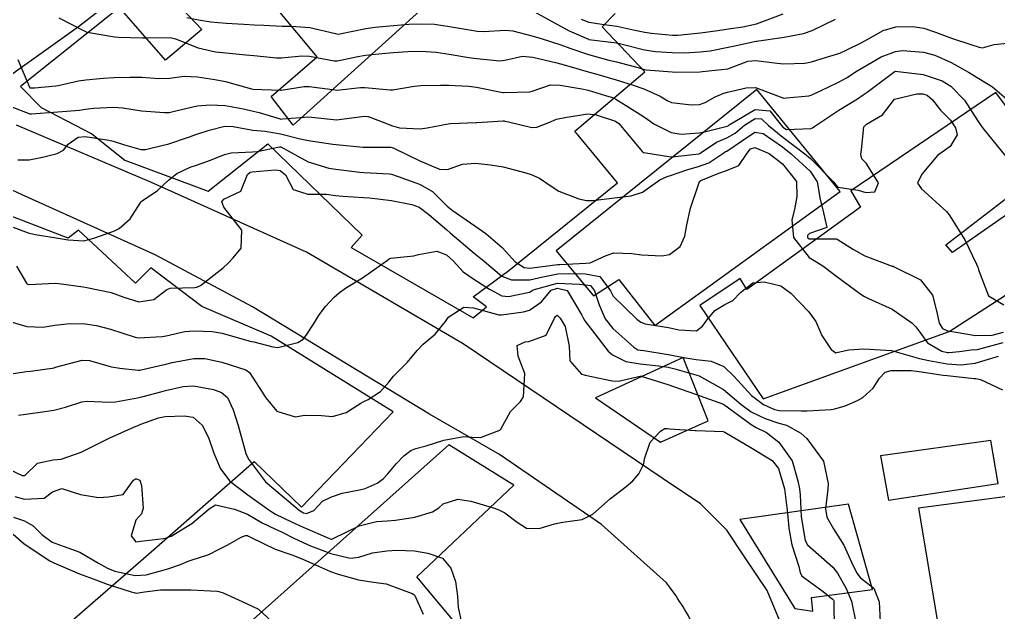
# Model space of a CAD drawing. Header units: metres. Extents: x 318500 to 325275, y 7408834 to 7428799.
# Drawn here: x 322984.7 to 323054.9, y 7421055.6 to 7421098.1 of the extents above; entities that cross this region are included whole.
import ezdxf

# ---------------------------------------------------------------- set-up
doc = ezdxf.new("R2010")
doc.units = ezdxf.units.M
doc.header["$MEASUREMENT"] = 0
for name, color, linetype in [('Curvas de Nivel 1m', 11, 'Continuous'), ('Curvas de Nivel 5m', 15, 'Continuous'), ('Edificações', 30, 'Continuous'), ('Vias Primárias', 230, 'Continuous')]:
    doc.layers.add(name, color=color, linetype=linetype)

msp = doc.modelspace()

# ---------------------------------------------------------------- linework, layer by layer
at = {"layer": 'Curvas de Nivel 1m', "flags": 128}
for points, elevation in [([(323021.604, 7421098.654), (323023.499, 7421097.615), (323024.088, 7421097.313), (323025.463, 7421096.7), (323025.49, 7421096.687), (323027.486, 7421096.433), (323027.777, 7421096.376), (323029.48, 7421095.952), (323030.282, 7421095.834), (323031.477, 7421095.741), (323032.355, 7421095.729), (323033.478, 7421095.805), (323034.18, 7421095.882), (323035.483, 7421096.13), (323035.838, 7421096.212), (323037.381, 7421096.542), (323037.49, 7421096.567), (323037.522, 7421096.572), (323039.493, 7421096.851), (323040.889, 7421097.103), (323041.498, 7421097.32), (323043.186, 7421098.144)], 753), ([(323024.936, 7421098.14), (323025.502, 7421097.934), (323026.581, 7421097.764), (323027.5, 7421097.63), (323028.795, 7421097.359), (323029.496, 7421097.217), (323029.994, 7421097.141), (323031.494, 7421096.991), (323031.878, 7421096.999), (323033.496, 7421097.168), (323034.739, 7421097.336), (323035.499, 7421097.442), (323036.528, 7421097.582), (323037.503, 7421097.812), (323039.422, 7421098.511)], 752), ([(322996.671, 7421098.252), (322997.5, 7421098.085), (322998.386, 7421097.944), (322999.498, 7421097.865), (323000.755, 7421097.77), (323001.497, 7421097.732), (323002.192, 7421097.705), (323003.497, 7421097.644), (323004.154, 7421097.638), (323005.496, 7421097.548), (323007.322, 7421097.111), (323007.491, 7421097.072), (323007.635, 7421097.081), (323009.496, 7421097.476), (323010.165, 7421097.568), (323011.498, 7421097.683), (323012.597, 7421097.771), (323013.5, 7421097.811), (323014.428, 7421097.774), (323015.498, 7421097.624), (323016.941, 7421097.37), (323017.495, 7421097.274), (323017.937, 7421097.246), (323019.496, 7421097.341), (323020.036, 7421097.313), (323021.492, 7421096.932), (323022.073, 7421096.744), (323023.483, 7421096.293), (323024.127, 7421096.073), (323025.474, 7421095.613), (323026.933, 7421095.213), (323027.466, 7421095.09), (323029.108, 7421094.654), (323029.458, 7421094.545), (323029.595, 7421094.511), (323031.456, 7421094.36), (323031.724, 7421094.347), (323033.457, 7421094.377), (323033.653, 7421094.392), (323035.46, 7421094.57), (323036.895, 7421095.122), (323037.47, 7421095.183), (323039.003, 7421094.981), (323039.467, 7421094.946), (323040.974, 7421094.989), (323041.469, 7421095.074), (323042.542, 7421095.406), (323043.479, 7421095.708), (323044.002, 7421095.932), (323045.021, 7421096.437), (323045.493, 7421096.701), (323046.594, 7421097.324), (323047.502, 7421097.586), (323048.721, 7421097.61), (323049.501, 7421097.498), (323050.349, 7421097.218), (323051.494, 7421096.788), (323052.884, 7421096.336), (323053.487, 7421096.128), (323053.725, 7421096.087), (323054.553, 7421096.314), (323055.492, 7421096.423)], 754), ([(322984.555, 7421095.244), (322985.388, 7421093.273), (322985.404, 7421093.23), (322985.759, 7421093.225), (322987.282, 7421093.353), (322987.433, 7421093.381), (322988.902, 7421093.722), (322989.439, 7421093.791), (322990.694, 7421093.908), (322991.442, 7421093.97), (322992.58, 7421093.996), (322993.443, 7421093.974), (322994.657, 7421093.893), (322995.442, 7421093.921), (322996.484, 7421094.045), (322997.444, 7421094.014), (322998.665, 7421093.828), (322999.439, 7421093.664), (323001.306, 7421093.147), (323001.432, 7421093.122), (323003.38, 7421093.042), (323003.431, 7421093.042), (323005.09, 7421093.31), (323005.435, 7421093.319), (323007.307, 7421093.066), (323007.432, 7421093.062), (323009.112, 7421093.238), (323009.435, 7421093.246), (323011.242, 7421093.073), (323011.433, 7421093.075), (323012.964, 7421093.338), (323013.438, 7421093.384), (323014.864, 7421093.414), (323015.439, 7421093.403), (323016.9, 7421093.346), (323017.437, 7421093.276), (323019.325, 7421092.888), (323019.431, 7421092.875), (323021.253, 7421092.932), (323021.433, 7421092.976), (323022.75, 7421093.427), (323023.44, 7421093.411), (323024.985, 7421093.159), (323025.435, 7421093.055), (323026.678, 7421092.681), (323027.25, 7421092.495), (323027.427, 7421092.406), (323028.11, 7421091.976), (323029.415, 7421091.176), (323029.725, 7421090.958), (323030.153, 7421090.639), (323031.401, 7421090.011), (323032.11, 7421089.899), (323033.401, 7421089.992), (323033.884, 7421090.104), (323035.409, 7421090.475), (323035.472, 7421090.506), (323035.551, 7421090.568), (323037.421, 7421091.671), (323038.472, 7421091.576), (323039.299, 7421090.512), (323039.408, 7421090.396), (323039.669, 7421090.245), (323041.407, 7421090.304), (323041.531, 7421090.365), (323041.685, 7421090.486), (323043.422, 7421091.61), (323044.75, 7421092.44), (323045.159, 7421092.71), (323045.437, 7421092.905), (323046.315, 7421093.553), (323047.46, 7421094.41), (323049.457, 7421094.174), (323050.819, 7421093.728), (323051.45, 7421093.34), (323052.437, 7421092.34), (323053.417, 7421090.82), (323053.737, 7421090.325), (323055.38, 7421088.3)], 756), ([(322984.043, 7421091.877), (322985.411, 7421091.354), (322985.531, 7421091.348), (322987.413, 7421091.507), (322988.969, 7421091.63), (322989.415, 7421091.686), (322989.996, 7421091.752), (322991.417, 7421091.841), (322992.075, 7421091.798), (322993.415, 7421091.582), (322995.07, 7421091.447), (322995.414, 7421091.46), (322995.892, 7421091.57), (322997.419, 7421091.94), (322998.365, 7421092.001), (322999.419, 7421091.957), (323000.737, 7421091.707), (323001.415, 7421091.551), (323001.86, 7421091.459), (323003.365, 7421090.991), (323003.41, 7421090.977), (323003.52, 7421090.988), (323005.412, 7421091.143), (323007.41, 7421090.94), (323009.413, 7421091.199), (323009.674, 7421091.167), (323010.364, 7421090.896), (323011.404, 7421090.502), (323011.927, 7421090.35), (323013.402, 7421090.294), (323013.894, 7421090.362), (323015.407, 7421090.649), (323015.568, 7421090.667), (323017.409, 7421090.741), (323017.465, 7421090.744), (323018.236, 7421090.792), (323019.344, 7421090.847), (323019.411, 7421090.845), (323019.467, 7421090.836), (323019.728, 7421090.775), (323021.405, 7421090.39), (323021.757, 7421090.394), (323022.626, 7421090.738), (323023.176, 7421090.969), (323023.413, 7421091.025), (323023.776, 7421091.087), (323025.417, 7421091.361), (323026.023, 7421091.297), (323027.412, 7421090.825), (323027.642, 7421090.668), (323028.982, 7421089.058), (323029.312, 7421088.651), (323029.379, 7421088.599), (323029.446, 7421088.582), (323031.375, 7421088.287), (323031.692, 7421088.298), (323033.379, 7421088.503), (323033.446, 7421088.522), (323033.539, 7421088.588), (323034.645, 7421089.324), (323035.396, 7421089.645), (323035.983, 7421089.979), (323036.644, 7421090.551), (323037.415, 7421091.035), (323037.876, 7421090.994), (323038.384, 7421090.525), (323039.398, 7421089.68), (323040.973, 7421088.494), (323041.375, 7421088.149), (323043.047, 7421086.465), (323043.173, 7421086.287), (323043.346, 7421086.106), (323044.801, 7421085.887), (323045.35, 7421085.732), (323046.01, 7421085.763), (323046.27, 7421086.421), (323045.374, 7421087.833), (323045.07, 7421088.129), (323044.984, 7421088.436), (323045.036, 7421088.784), (323045.198, 7421090.433), (323045.412, 7421090.613), (323046.557, 7421091.28), (323047.41, 7421092.41), (323049.02, 7421092.802), (323049.436, 7421092.795), (323049.745, 7421092.686), (323050.141, 7421092.369), (323050.697, 7421091.629), (323051.418, 7421090.906), (323051.791, 7421090.346), (323051.898, 7421089.85), (323051.39, 7421089.018), (323051.004, 7421088.738), (323050.496, 7421088.363), (323049.367, 7421087.031), (323049.06, 7421086.385), (323049.354, 7421085.995), (323051.137, 7421084.353), (323051.327, 7421084.127), (323052.456, 7421082.338), (323053.283, 7421080.586), (323053.368, 7421080.416), (323053.406, 7421080.328), (323053.421, 7421080.185), (323054.154, 7421078.316), (323055.241, 7421077.681)], 757), ([(322984.548, 7421088.057), (322985.363, 7421088.074), (322986.327, 7421088.254), (322987.37, 7421088.512), (322987.818, 7421088.751), (322988.157, 7421089.192), (322988.881, 7421089.692), (322989.388, 7421089.737), (322991.067, 7421089.472), (322991.384, 7421089.405), (322992.206, 7421089.138), (322993.375, 7421088.798), (322993.697, 7421088.795), (322994.979, 7421089.104), (322995.301, 7421089.181), (322995.382, 7421089.204), (322996.79, 7421089.678), (322997.392, 7421089.895), (322998.264, 7421090.19), (322999.402, 7421090.474), (322999.994, 7421090.441), (323001.397, 7421090.18), (323002.291, 7421090.112), (323003.394, 7421089.928), (323004.799, 7421089.559), (323005.387, 7421089.449), (323007.13, 7421089.196), (323007.383, 7421089.164), (323009.314, 7421088.978), (323009.381, 7421088.975), (323011.285, 7421088.977), (323011.381, 7421088.953), (323011.547, 7421088.878), (323013.367, 7421087.986), (323014.795, 7421087.402), (323015.358, 7421087.373), (323016.423, 7421087.756), (323017.365, 7421087.83), (323018.444, 7421087.709), (323019.362, 7421087.551), (323020.98, 7421087.131), (323021.354, 7421087.014), (323021.95, 7421086.741), (323022.781, 7421086.165), (323023.341, 7421085.812), (323024.774, 7421085.267), (323025.335, 7421085.153), (323025.788, 7421085.146), (323027.337, 7421085.335), (323028.522, 7421085.474), (323029.341, 7421085.746), (323030.575, 7421086.632), (323031.12, 7421086.858), (323031.355, 7421086.933), (323032.589, 7421087.374), (323033.365, 7421087.577), (323034.099, 7421087.852), (323035.18, 7421088.572), (323035.3, 7421088.652), (323035.382, 7421088.694), (323036.502, 7421089.445), (323037.403, 7421090.042), (323037.991, 7421089.941), (323039.387, 7421088.985), (323039.995, 7421088.504), (323041.362, 7421087.26), (323041.868, 7421086.482), (323042.089, 7421085.23), (323042.279, 7421084.476), (323042.563, 7421083.22), (323041.304, 7421082.787), (323041.162, 7421082.631), (323041.169, 7421082.491), (323041.299, 7421082.394), (323043.234, 7421082.396), (323043.299, 7421082.38), (323044.479, 7421081.63), (323045.288, 7421081.186), (323047.238, 7421080.453), (323047.28, 7421080.442), (323047.306, 7421080.436), (323047.396, 7421080.408), (323049.266, 7421079.473), (323050.129, 7421078.367), (323050.441, 7421077.153), (323050.621, 7421076.359), (323050.846, 7421075.986), (323051.215, 7421075.815), (323051.841, 7421075.717), (323053.211, 7421075.477), (323054.4, 7421075.5), (323055.214, 7421075.708)], 758), ([(322984.222, 7421083.246), (322985.294, 7421082.839), (322985.803, 7421082.712), (322987.289, 7421082.486), (322988.154, 7421082.324), (322989.286, 7421082.271), (322990.005, 7421082.453), (322991.296, 7421082.898), (322991.479, 7421082.965), (322991.815, 7421083.142), (322992.611, 7421083.83), (322993.327, 7421084.947), (322993.395, 7421085.053), (322993.47, 7421085.119), (322994.575, 7421085.871), (322995.345, 7421086.601), (322995.959, 7421087.091), (322996.906, 7421087.527), (322997.359, 7421087.686), (322998.375, 7421088.045), (322999.371, 7421088.439), (322999.855, 7421088.553), (323001.374, 7421088.634), (323001.722, 7421088.667), (323003.319, 7421088.991), (323003.37, 7421089), (323003.402, 7421088.99), (323005.365, 7421087.928), (323006.839, 7421087.464), (323007.357, 7421087.383), (323009.08, 7421087.189), (323009.354, 7421087.167), (323011.179, 7421087.056), (323011.352, 7421087.028), (323011.822, 7421086.875), (323013.345, 7421086.321), (323014.28, 7421085.786), (323015.242, 7421084.831), (323015.329, 7421084.746), (323015.687, 7421084.462), (323017.308, 7421083.346), (323018.109, 7421082.792), (323019.285, 7421081.783), (323020.217, 7421080.766), (323020.855, 7421080.345), (323021.266, 7421080.31), (323023.077, 7421080.532), (323023.268, 7421080.561), (323023.418, 7421080.569), (323025.27, 7421080.65), (323025.583, 7421080.695), (323026.737, 7421081.219), (323027.281, 7421081.396), (323028.587, 7421081.344), (323029.279, 7421081.26), (323030.72, 7421081.187), (323031.28, 7421081.286), (323032.039, 7421081.858), (323032.368, 7421082.604), (323032.516, 7421083.398), (323032.782, 7421084.598), (323033.347, 7421086.3), (323033.423, 7421086.516), (323033.534, 7421086.588), (323034.819, 7421087.114), (323035.361, 7421087.293), (323036.258, 7421087.665), (323036.833, 7421088.548), (323037.09, 7421088.839), (323037.386, 7421088.939), (323038.412, 7421088.525), (323039.369, 7421087.779), (323040.383, 7421086.5), (323040.414, 7421085.425), (323040.229, 7421084.501), (323040.056, 7421083.766), (323040.16, 7421082.501), (323041.286, 7421081.07), (323041.639, 7421080.84), (323042.267, 7421080.475), (323043.269, 7421079.71), (323044.989, 7421078.434), (323045.248, 7421078.264), (323045.545, 7421078.127), (323047.234, 7421077.356), (323048.643, 7421076.389), (323048.943, 7421076.11), (323049.213, 7421075.713), (323049.783, 7421074.948), (323050.806, 7421074.356), (323051.199, 7421074.256), (323051.299, 7421074.249), (323052.073, 7421074.341), (323053.061, 7421074.471), (323053.201, 7421074.461), (323053.348, 7421074.475), (323055.207, 7421074.981)], 759), ([(322983.969, 7421076.488), (322985.203, 7421076.129), (322986.334, 7421076.082), (322987.205, 7421076.212), (322988.077, 7421076.321), (322989.207, 7421076.326), (322990.185, 7421076.186), (322991.202, 7421075.928), (322992.967, 7421075.35), (322993.193, 7421075.313), (322994.893, 7421075.404), (322995.195, 7421075.451), (322996.527, 7421075.753), (322997.201, 7421075.809), (322998.494, 7421075.757), (322999.199, 7421075.65), (323001.11, 7421075.102), (323001.191, 7421075.079), (323001.47, 7421075.016), (323002.847, 7421074.655), (323003.186, 7421074.616), (323004.617, 7421074.969), (323004.977, 7421075.18), (323005.198, 7421075.462), (323005.796, 7421076.369), (323006.16, 7421076.951), (323006.61, 7421077.566), (323007.239, 7421078.22), (323007.61, 7421078.569), (323008.119, 7421078.927), (323009.257, 7421079.605), (323011.056, 7421080.883), (323011.175, 7421080.978), (323011.272, 7421081.009), (323012.948, 7421081.19), (323013.276, 7421081.276), (323014.596, 7421081.525), (323015.276, 7421081.252), (323015.754, 7421080.823), (323016.487, 7421080.036), (323017.257, 7421079.518), (323018.359, 7421078.789), (323019.243, 7421078.316), (323019.738, 7421078.277), (323021.248, 7421078.592), (323021.347, 7421078.65), (323021.501, 7421078.746), (323023.255, 7421079.238), (323024.803, 7421079.156), (323025.254, 7421079.119), (323025.613, 7421079.054), (323025.889, 7421078.69), (323026.238, 7421077.682), (323026.666, 7421076.678), (323027.21, 7421075.975), (323028.72, 7421074.647), (323029.009, 7421074.463), (323029.188, 7421074.425), (323029.425, 7421074.4), (323031.185, 7421074.108), (323032.45, 7421073.868), (323033.182, 7421073.763), (323034.255, 7421073.643), (323035.18, 7421073.251), (323035.919, 7421072.553), (323037.149, 7421071.172), (323038.013, 7421070.527), (323038.807, 7421070.185), (323039.136, 7421070.117), (323040.724, 7421070.082), (323041.136, 7421070.072), (323042.859, 7421070.184), (323043.138, 7421070.23), (323043.864, 7421070.449), (323044.752, 7421070.83), (323045.149, 7421071.044), (323045.882, 7421071.7), (323046.326, 7421072.418), (323046.733, 7421072.859), (323047.178, 7421072.975), (323048.594, 7421072.974), (323049.178, 7421072.905), (323050.887, 7421072.642), (323051.174, 7421072.607), (323053.11, 7421072.391), (323053.171, 7421072.398), (323053.248, 7421072.405), (323053.579, 7421072.324), (323055.159, 7421071.595)], 761), ([(322983.738, 7421072.674), (322985.165, 7421072.893), (322985.457, 7421072.934), (322987.17, 7421073.173), (322987.192, 7421073.178), (322987.249, 7421073.199), (322989.175, 7421073.702), (322989.691, 7421073.688), (322991.171, 7421073.257), (322991.259, 7421073.237), (322991.867, 7421073.14), (322993.168, 7421072.987), (322993.294, 7421072.993), (322993.799, 7421073.114), (322995.173, 7421073.428), (322995.62, 7421073.539), (322997.178, 7421073.84), (322997.961, 7421073.841), (322999.175, 7421073.576), (323000.899, 7421073.023), (323001.167, 7421072.821), (323002.33, 7421071.002), (323003.126, 7421070.05), (323004.431, 7421069.66), (323005.122, 7421069.773), (323006.333, 7421069.737), (323007.121, 7421069.684), (323008.092, 7421069.959), (323009.136, 7421070.622), (323009.313, 7421070.731), (323009.663, 7421070.902), (323010.566, 7421071.471), (323011.159, 7421072.141), (323011.478, 7421072.564), (323011.791, 7421072.874), (323012.481, 7421073.563), (323013.185, 7421074.406), (323013.626, 7421074.853), (323014.465, 7421075.577), (323015.215, 7421076.473), (323015.354, 7421076.692), (323015.452, 7421076.827), (323016.532, 7421077.509), (323017.23, 7421077.451), (323019.04, 7421076.964), (323019.223, 7421076.961), (323020.805, 7421077.178), (323021.228, 7421077.301), (323022.096, 7421077.879), (323022.801, 7421078.727), (323023.252, 7421078.871), (323023.93, 7421078.713), (323024.988, 7421076.938), (323025.103, 7421076.701), (323025.217, 7421076.533), (323026.641, 7421074.678), (323026.879, 7421074.367), (323027.184, 7421074.099), (323028.145, 7421073.621), (323029.178, 7421073.454), (323030.489, 7421073.314), (323031.176, 7421073.202), (323031.658, 7421073.096), (323033.171, 7421072.666), (323033.228, 7421072.646), (323033.396, 7421072.587), (323035.156, 7421071.606), (323036.386, 7421070.548), (323037.135, 7421069.999), (323038.134, 7421069.529), (323039.127, 7421069.208), (323039.668, 7421069.047), (323040.698, 7421068.486), (323041.114, 7421068.108), (323042.306, 7421066.468), (323042.658, 7421064.872), (323042.632, 7421064.464), (323042.457, 7421063.055), (323042.546, 7421062.465), (323043.028, 7421061.632), (323043.773, 7421060.449), (323044.45, 7421058.976), (323044.738, 7421058.434), (323044.827, 7421058.281), (323044.977, 7421058.109), (323045.921, 7421057.367), (323046.305, 7421056.41), (323046.374, 7421054.973)], 762), ([(322984.591, 7421069.765), (322985.119, 7421069.835), (322986.329, 7421070.005), (322987.124, 7421070.138), (322987.975, 7421070.344), (322989.133, 7421070.732), (322989.528, 7421070.78), (322991.133, 7421070.695), (322991.55, 7421070.727), (322993.138, 7421071.009), (322993.227, 7421071.03), (322993.548, 7421071.116), (322994.8, 7421071.448), (322995.146, 7421071.531), (322996.413, 7421071.82), (322997.152, 7421071.871), (322998.576, 7421071.621), (322999.145, 7421071.405), (322999.58, 7421071.036), (322999.993, 7421070.165), (323000.348, 7421069.028), (323000.828, 7421067.288), (323000.906, 7421067.022), (323001.084, 7421066.61), (323002.312, 7421065.001), (323003.051, 7421064.363), (323004.712, 7421062.965), (323004.907, 7421062.84), (323005.028, 7421062.785), (323005.254, 7421062.732), (323005.766, 7421062.953), (323006.388, 7421063.599), (323007.045, 7421063.915), (323007.801, 7421064.177), (323009.053, 7421064.432), (323009.444, 7421064.514), (323010.311, 7421064.891), (323010.744, 7421065.206), (323011.07, 7421065.558), (323011.68, 7421066.275), (323012.228, 7421066.869), (323012.72, 7421067.237), (323013.095, 7421067.374), (323013.833, 7421067.585), (323015.101, 7421067.977), (323016.53, 7421068.234), (323017.104, 7421068.197), (323017.723, 7421068.175), (323019.109, 7421068.707), (323019.182, 7421068.779), (323019.87, 7421070.027), (323020.595, 7421070.758), (323020.814, 7421071.086), (323020.909, 7421072.754), (323020.427, 7421074.006), (323020.358, 7421074.762), (323020.934, 7421075.014), (323021.195, 7421075.057), (323022.437, 7421075.496), (323023.026, 7421076.723), (323023.097, 7421076.846), (323023.223, 7421076.938), (323023.439, 7421076.718), (323023.797, 7421076.128), (323024.092, 7421074.711), (323024.136, 7421073.667), (323024.96, 7421072.702), (323025.169, 7421072.649), (323025.225, 7421072.643), (323027.163, 7421072.236), (323027.613, 7421072.213), (323029.169, 7421072.573), (323029.239, 7421072.569), (323031.16, 7421071.966), (323032.117, 7421071.644), (323033.15, 7421071.265), (323035.14, 7421070.56), (323037.126, 7421069.102), (323037.484, 7421068.895), (323038.233, 7421068.523), (323039.11, 7421067.835), (323040.063, 7421066.495), (323040.484, 7421065.073), (323040.589, 7421064.487), (323040.635, 7421064.066), (323040.719, 7421062.485), (323041.015, 7421060.783), (323041.166, 7421060.478), (323042.986, 7421058.88), (323043.314, 7421058.455), (323043.925, 7421057.401), (323044.335, 7421056.439), (323044.686, 7421054.681)], 763), ([(322983.075, 7421066.283), (322984.853, 7421065.443), (322985.063, 7421065.456), (322985.959, 7421066.334), (322987.081, 7421066.577), (322987.657, 7421066.618), (322989.089, 7421067.122), (322989.13, 7421067.139), (322989.2, 7421067.178), (322991.1, 7421068.134), (322992.909, 7421068.924), (322993.109, 7421069.005), (322993.188, 7421069.04), (322993.366, 7421069.117), (322994.636, 7421069.586), (322995.119, 7421069.672), (322996.469, 7421069.73), (322997.118, 7421069.621), (322997.768, 7421069.06), (322998.212, 7421068.165), (322998.605, 7421067.047), (322999.073, 7421065.925), (322999.763, 7421065.033), (323001.046, 7421064.065), (323002.54, 7421062.997), (323002.826, 7421062.791), (323003.027, 7421062.68), (323004.181, 7421062.132), (323005.018, 7421061.743), (323006.908, 7421060.941), (323007.009, 7421060.899), (323007.055, 7421060.894), (323007.159, 7421060.938), (323009.019, 7421061.854), (323010.279, 7421062.148), (323011.023, 7421062.207), (323011.64, 7421062.258), (323013.026, 7421062.459), (323014.279, 7421062.841), (323014.731, 7421063.138), (323015.039, 7421063.428), (323016.108, 7421063.75), (323017.042, 7421063.606), (323018.721, 7421063.097), (323019.033, 7421062.987), (323019.478, 7421062.773), (323020.361, 7421062.097), (323021.019, 7421061.673), (323021.93, 7421061.647), (323023.023, 7421061.976), (323023.638, 7421062.099), (323025.026, 7421062.306), (323025.79, 7421062.689), (323027.051, 7421063.797), (323028.162, 7421064.653), (323028.649, 7421065.063), (323029.074, 7421065.567), (323029.43, 7421066.291), (323029.491, 7421066.636), (323029.894, 7421067.846), (323030.64, 7421068.625), (323030.939, 7421068.805), (323031.122, 7421068.821), (323031.301, 7421068.796), (323033.121, 7421068.672), (323033.199, 7421068.667), (323035.12, 7421068.592), (323035.236, 7421068.559), (323037.104, 7421067.447), (323038.643, 7421066.517), (323039.081, 7421065.941), (323039.525, 7421064.503), (323039.699, 7421063.153), (323039.75, 7421062.499), (323039.838, 7421061.687), (323040.057, 7421060.494), (323040.55, 7421058.923), (323040.656, 7421058.485), (323040.759, 7421058.265), (323040.976, 7421058.096), (323042.293, 7421057.14), (323042.961, 7421056.599), (323043.023, 7421056.522), (323043.048, 7421056.459), (323043.067, 7421056.35), (323043.081, 7421054.458)], 764), ([(322984.234, 7421062.453), (322985.02, 7421062.19), (322985.64, 7421061.844), (322986.271, 7421061.211), (322987.002, 7421060.664), (322987.811, 7421060.379), (322988.992, 7421059.965), (322990.343, 7421059.16), (322990.975, 7421058.799), (322991.509, 7421058.605), (322992.968, 7421058.289), (322993.757, 7421058.323), (322994.974, 7421058.675), (322995.3, 7421058.77), (322996.207, 7421059.082), (322996.754, 7421059.303), (322996.985, 7421059.374), (322998.241, 7421059.801), (322998.997, 7421060.169), (322999.573, 7421060.463), (323000.573, 7421061.024), (323000.879, 7421061.153), (323001.011, 7421061.139), (323001.094, 7421061.102), (323001.281, 7421061.016), (323002.998, 7421060.18), (323004.199, 7421059.765), (323004.987, 7421059.457), (323006.113, 7421058.949), (323006.974, 7421058.567), (323007.52, 7421058.384), (323008.966, 7421057.968), (323010.058, 7421057.799), (323010.962, 7421057.696), (323012.816, 7421056.997), (323012.951, 7421056.929), (323013.01, 7421056.859), (323013.608, 7421055.521)], 766), ([(322984.207, 7421061.242), (322985, 7421060.554), (322986.844, 7421059.34), (322986.981, 7421059.272), (322987.143, 7421059.198), (322988.968, 7421058.411), (322990.146, 7421057.979), (322990.958, 7421057.673), (322992.687, 7421057.124), (322992.889, 7421057.06), (322992.949, 7421057.033), (322993.053, 7421057.015), (322993.626, 7421057.113), (322994.793, 7421057.261), (322994.953, 7421057.27), (322996.774, 7421057.251), (322996.953, 7421057.247), (322998.839, 7421057.154), (322998.952, 7421057.141), (322999.27, 7421057.037), (323000.943, 7421056.284), (323001.799, 7421055.868), (323002.768, 7421054.992)], 767)]:
    msp.add_lwpolyline(points, dxfattribs=dict(at, elevation=elevation))
at = {"layer": 'Curvas de Nivel 5m', "flags": 128}
for points, elevation in [([(322987.5, 7421098.226), (322989.411, 7421097.26), (322989.49, 7421097.21), (322989.513, 7421097.203), (322989.674, 7421097.177), (322991.486, 7421096.879), (322991.78, 7421096.851), (322993.485, 7421096.807), (322993.798, 7421096.804), (322995.486, 7421096.827), (322995.848, 7421096.731), (322997.475, 7421096.086), (322998.715, 7421095.808), (322999.47, 7421095.73), (323000.906, 7421095.589), (323001.468, 7421095.532), (323003.093, 7421095.368), (323003.466, 7421095.368), (323004.922, 7421095.515), (323005.468, 7421095.498), (323007.242, 7421095.163), (323007.463, 7421095.161), (323008.925, 7421095.461), (323009.47, 7421095.559), (323010.682, 7421095.682), (323011.473, 7421095.751), (323012.518, 7421095.826), (323013.475, 7421095.852), (323014.543, 7421095.775), (323015.472, 7421095.64), (323016.879, 7421095.405), (323017.468, 7421095.313), (323019.091, 7421095.161), (323019.466, 7421095.208), (323020.743, 7421095.489), (323021.47, 7421095.421), (323023.188, 7421095.009), (323023.463, 7421094.935), (323024.229, 7421094.718), (323025.455, 7421094.378), (323025.893, 7421094.253), (323027.447, 7421093.789), (323028.681, 7421093.418), (323029.438, 7421093.159), (323030.617, 7421092.632), (323031.118, 7421092.316), (323031.425, 7421092.161), (323032.818, 7421091.994), (323033.424, 7421092.02), (323033.839, 7421092.173), (323034.562, 7421092.579), (323035.169, 7421092.837), (323035.435, 7421092.902), (323036.78, 7421093.21), (323037.441, 7421093.252), (323039.391, 7421092.511), (323039.419, 7421092.499), (323039.45, 7421092.49), (323039.66, 7421092.508), (323041.27, 7421092.654), (323041.433, 7421092.7), (323042.649, 7421093.264), (323043.448, 7421093.644), (323043.962, 7421093.943), (323044.743, 7421094.441), (323045.194, 7421094.704), (323045.467, 7421094.864), (323046.461, 7421095.435), (323047.481, 7421095.835), (323047.987, 7421095.898), (323049.481, 7421095.778), (323050.293, 7421095.552), (323051.47, 7421095.032), (323052.72, 7421094.337), (323053.456, 7421093.896), (323054.424, 7421093.29), (323055.441, 7421092.425)], 755), ([(322984.459, 7421080.439), (322985.17, 7421079.231), (322985.249, 7421079.155), (322985.338, 7421079.139), (322986.758, 7421079.207), (322987.25, 7421079.217), (322987.486, 7421079.198), (322989.247, 7421078.969), (322989.495, 7421078.928), (322991.241, 7421078.547), (322992.159, 7421078.213), (322993.232, 7421077.893), (322994.295, 7421078.048), (322995.245, 7421078.766), (322995.466, 7421078.878), (322997.248, 7421078.913), (322997.381, 7421078.935), (322997.646, 7421079.064), (322999.263, 7421080.326), (322999.631, 7421080.671), (322999.995, 7421081.033), (323000.57, 7421081.738), (323000.624, 7421083.027), (322999.324, 7421084.665), (322999.174, 7421085.042), (322999.332, 7421085.239), (323000.549, 7421085.817), (323001.019, 7421087.023), (323001.204, 7421087.169), (323001.353, 7421087.197), (323003, 7421087.351), (323003.355, 7421087.307), (323003.736, 7421086.984), (323004.294, 7421085.93), (323005.337, 7421085.614), (323006.688, 7421085.595), (323007.336, 7421085.518), (323007.864, 7421085.461), (323009.335, 7421085.374), (323009.77, 7421085.339), (323011.333, 7421085.15), (323012.792, 7421084.865), (323013.327, 7421084.66), (323014.014, 7421084.155), (323015.303, 7421083.04), (323015.554, 7421082.826), (323017.279, 7421081.38), (323017.977, 7421080.793), (323019.259, 7421079.721), (323019.942, 7421079.455), (323021.257, 7421079.473), (323022.201, 7421079.677), (323023.262, 7421079.889), (323024.063, 7421079.911), (323025.262, 7421079.895), (323026.29, 7421079.714), (323027.045, 7421078.673), (323027.244, 7421078.285), (323028.924, 7421076.644), (323029.217, 7421076.439), (323029.528, 7421076.324), (323031.212, 7421076.059), (323031.942, 7421075.876), (323033.209, 7421075.823), (323033.654, 7421076.145), (323033.953, 7421076.583), (323034.53, 7421077.277), (323035.237, 7421077.69), (323035.824, 7421077.978), (323036.36, 7421078.553), (323037.257, 7421079.249), (323038.06, 7421079.33), (323039.255, 7421079.041), (323039.983, 7421078.503), (323041.231, 7421077.197), (323041.77, 7421076.482), (323042.209, 7421075.474), (323042.858, 7421074.465), (323043.197, 7421074.243), (323043.379, 7421074.276), (323044.134, 7421074.446), (323045.201, 7421074.514), (323047.2, 7421074.41), (323049.192, 7421073.837), (323049.873, 7421073.686), (323051.187, 7421073.452), (323052.157, 7421073.368), (323053.188, 7421073.505), (323054.876, 7421073.986)], 760), ([(322984.341, 7421063.94), (322985.038, 7421063.765), (322986.429, 7421063.819), (322987.046, 7421064.281), (322987.718, 7421064.526), (322989.044, 7421064.082), (322990.328, 7421063.873), (322991.042, 7421063.924), (322992.095, 7421064.084), (322992.839, 7421065.123), (322992.983, 7421065.199), (322993.061, 7421065.21), (322993.289, 7421065.118), (322993.43, 7421064.741), (322993.531, 7421063.115), (322993.428, 7421062.713), (322993.021, 7421062.249), (322992.675, 7421061.125), (322993.004, 7421060.7), (322993.38, 7421060.741), (322995.008, 7421060.937), (322995.148, 7421060.957), (322995.552, 7421061.092), (322997.019, 7421062.004), (322998.269, 7421063.051), (322998.728, 7421063.351), (322999.034, 7421063.278), (323000.09, 7421063.029), (323001.027, 7421062.686), (323002.064, 7421062.048), (323003.016, 7421061.603), (323003.455, 7421061.424), (323004.351, 7421060.97), (323005.005, 7421060.649), (323005.539, 7421060.418), (323006.994, 7421059.863), (323008.37, 7421059.538), (323008.99, 7421059.604), (323009.976, 7421059.915), (323010.998, 7421060.055), (323011.76, 7421060.111), (323012.998, 7421060.05), (323013.96, 7421059.881), (323014.991, 7421059.533), (323015.603, 7421058.821), (323015.926, 7421057.855), (323016.069, 7421056.813), (323016.115, 7421055.986), (323016.385, 7421054.808)], 765)]:
    msp.add_lwpolyline(points, dxfattribs=dict(at, elevation=elevation))
at = {"layer": 'Edificações'}
for points in [[(323020.708, 7421105.374), (323004.286, 7421090.555), (323002.71, 7421092.603), (323006.019, 7421095.438), (323001.76, 7421100.559)], [(322995.062, 7421100.244), (322997.741, 7421097.409), (322995.141, 7421095.203), (322991.831, 7421098.984), (322984.733, 7421093.307), (322986.23, 7421091.81), (322989.855, 7421089.92), (322992.219, 7421088.03), (322998.207, 7421085.825), (323002.466, 7421089.204), (323009.243, 7421082.667), (323008.462, 7421081.789), (323017.21, 7421076.749), (323018.155, 7421077.537), (323017.21, 7421078.245), (323019.765, 7421080.136), (323027.549, 7421086.422), (323024.482, 7421090.115), (323029.514, 7421094.359), (323026.448, 7421097.58), (323027.391, 7421098.537)], [(322983.147, 7421050.475), (322993.917, 7421059.819), (323001.504, 7421066.445), (323004.888, 7421063.179), (323011.47, 7421070), (323002.716, 7421075.427), (322997.734, 7421077.554), (322994.08, 7421080.33), (322992.983, 7421079.234), (322988.89, 7421083.033), (322988.16, 7421082.448), (322977.918, 7421086.398)], [(323016.319, 7421054.419), (323013.168, 7421058.187), (323020.119, 7421064.766), (323015.454, 7421067.636), (323000.095, 7421053.934)]]:
    msp.add_lwpolyline(points, dxfattribs=at)
for points in [[(323023.157, 7421081.543), (323025.83, 7421078.321), (323027.638, 7421079.5), (323030.233, 7421076.2), (323043.519, 7421085.787), (323037.544, 7421093.095)], [(323033.457, 7421077.622), (323037.985, 7421070.953), (323051.324, 7421075.759), (323057.916, 7421080.023), (323056.683, 7421081.657), (323057.226, 7421082.045), (323055.675, 7421084.293), (323051.565, 7421081.425), (323051.1, 7421081.967), (323058.545, 7421087.703), (323054.667, 7421092.897), (323044.275, 7421085.843), (323044.973, 7421084.68), (323036.817, 7421078.784), (323036.352, 7421079.56)], [(323034.051, 7421069.358), (323032.267, 7421073.891), (323025.96, 7421071.004), (323030.63, 7421067.828)], [(323046.408, 7421066.862), (323046.98, 7421063.674), (323054.834, 7421064.864), (323054.31, 7421067.956)], [(323049.122, 7421063.1), (323051.027, 7421051.814), (323065.985, 7421053.765), (323064.217, 7421065.098)], [(323036.311, 7421062.287), (323040.261, 7421055.912), (323041.547, 7421055.722), (323041.451, 7421056.721), (323045.831, 7421057.292), (323044.116, 7421063.388)]]:
    msp.add_lwpolyline(points, close=True, dxfattribs=at)
at = {"layer": 'Vias Primárias'}
for points in [[(323715.644, 7420145.548, 0), (323709.04, 7420132.939)], [(323831.088, 7420001.787, 0), (323833.844, 7420008.443, 0.220888)], [(323214.165, 7420944.208), (323201.806, 7420939.257, 0.444431), (323201.432, 7420938.242, 0.099943), (323205.069, 7420933.766, 0), (323207.298, 7420931.929, 0.020742)], [(322982.448, 7421000), (322995.559, 7421008.052), (323011.242, 7421017.734), (323027.703, 7421028.075), (323033.044, 7421032.637, 0.1446), (323038.821, 7421041.522, 0.003898), (323039.6, 7421044.214), (323040.044, 7421046.213), (323040.267, 7421047.879), (323040.267, 7421050.322), (323039.822, 7421052.432), (323039.156, 7421055.097), (323038.267, 7421057.207), (323036.711, 7421059.539), (323035.378, 7421061.538), (323033.489, 7421063.426), (323030.823, 7421065.203), (323016.473, 7421074.887), (323005.24, 7421081.449), (322994.13, 7421086.446), (322984.463, 7421090.555)], [(322945.388, 7421034.753), (322969.327, 7421022.722), (322979.883, 7421017.841, 0.090573), (322988.904, 7421015.514, 0.088534), (322997.19, 7421016.386), (323011.736, 7421024.602), (323020.326, 7421030.642), (323027.826, 7421036.898, 0.040442), (323031.762, 7421040.762, 0.181981), (323034.553, 7421048.316, 0.115275), (323033.041, 7421054.61, 0.048418), (323031.058, 7421057.76), (323026.404, 7421061.945), (323019.079, 7421066.943), (323014.079, 7421069.848), (323001.386, 7421077.533), (322994.409, 7421081.252), (322984.863, 7421085.561), (322979.407, 7421088.085, 0.137608), (322977.992, 7421088.313, 0.05111), (322975.288, 7421087.946), (322955.396, 7421073.814), (322933.076, 7421059.626)]]:
    msp.add_lwpolyline(points, format="xyb", dxfattribs=at)
msp.add_lwpolyline([(322982.187, 7421092.848), (322988.892, 7421097.611), (323012.691, 7421116.018)], dxfattribs=at)

doc.saveas('drawing.dxf')
